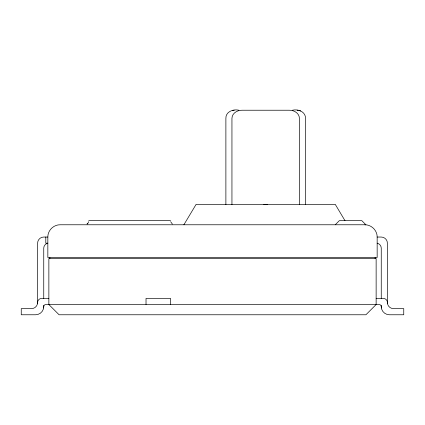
<?xml version="1.0" encoding="UTF-8"?>
<svg xmlns="http://www.w3.org/2000/svg" width="425" height="425" viewBox="0 0 425 425"><rect width="100%" height="100%" fill="white"/><g stroke="black" fill="none" stroke-linecap="round" stroke-linejoin="round"><path stroke-width="0.64" d="M364.884 224.772C371.445 224.666 377.31 230.483 377.161 237.044L377.161 257.502L47.839 257.502L47.839 237.044C47.69 230.483 53.555 224.666 60.116 224.772L365.909 224.772L361.818 220.681L339.32 220.681L335.229 224.772M37.522 303.567L37.676 301.787A4.091 4.091 0 0 1 41.703 298.408L48.864 298.408M43.626 308.013L43.78 306.234A2.045 2.045 0 0 1 45.794 304.544L379.206 304.544A2.045 2.045 0 0 1 381.22 306.234L381.374 308.013M88.623 221.696L88.06 223.045L87.008 224.076L87.778 223.433M183.871 224.772L196.137 204.319L335.229 204.319L344.994 220.681M238.882 110.229C233.304 108.811 225.569 111.78 225.882 118.41L225.882 204.68M232.294 110.404L234.223 110.229M292.485 110.229C298.037 108.821 305.819 111.764 305.485 118.41L305.485 204.68M88.751 220.681L170.568 220.681M47.839 237.044L43.748 237.044A6.136 6.136 0 0 0 37.612 243.18L37.612 302.499A6.136 6.136 0 0 1 31.477 308.635L21.25 308.635L21.25 314.771L35.567 314.771A8.181 8.181 0 0 0 43.748 306.59L43.748 305.262M377.161 237.044L381.252 237.044A6.136 6.136 0 0 1 387.388 243.18L387.388 302.499A6.136 6.136 0 0 0 393.523 308.635L403.75 308.635L403.75 314.771L389.433 314.771A8.181 8.181 0 0 1 381.252 306.59L381.252 305.262M376.136 298.408L383.297 298.408A4.091 4.091 0 0 1 387.324 301.787L387.478 303.567M297.144 110.229L298.185 110.266M299.088 110.41L300.682 110.936M377.161 243.18C379.483 243.631 381.273 245.825 381.252 248.195L381.252 298.626M172.38 224.076L170.632 221.669M375.116 257.502L375.116 258.522M299.423 204.68L299.423 118.41C299.402 113.231 293.914 110.022 289.191 110.229L242.176 110.229C237.447 110.022 231.965 113.231 231.944 118.41L231.944 204.68M170.568 304.544L170.568 298.408L146.025 298.408L146.025 304.544M49.884 257.502L49.884 258.522M45.794 237.044L45.794 243.18L47.839 243.18C45.518 243.631 43.727 245.825 43.748 248.195L43.748 298.626M263.739 204.489A73.695 73.695 0 0 1 267.623 204.489M376.136 304.544L365.909 314.771L59.091 314.771L48.864 304.544L48.864 258.522L376.136 258.522L376.136 304.544"/></g></svg>
